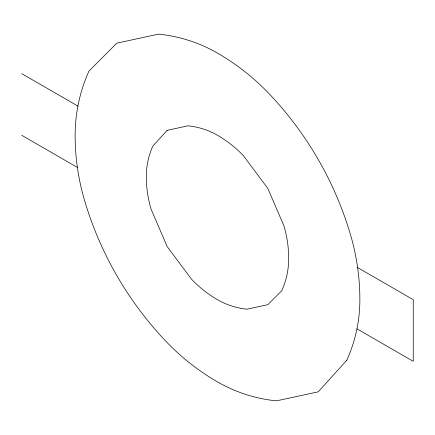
<?xml version="1.0" encoding="UTF-8"?>
<svg xmlns="http://www.w3.org/2000/svg" width="435" height="435" viewBox="0 0 435 435"><rect width="100%" height="100%" fill="white"/><g stroke="black" fill="none" stroke-linecap="round" stroke-linejoin="round"><path stroke-width="0.65" d="M21.75 73.662L78.055 106.167M357.608 267.568L413.25 299.693L413.25 361.338L356.945 328.833M21.75 135.307L77.392 167.431M167.165 130.321L152.848 146.127A73.45 73.45 0 0 0 146.318 176.403A115.036 115.036 0 0 0 151.086 209.17L167.165 246.558L191.503 279.183A115.036 115.036 0 0 0 217.5 299.693A73.45 73.45 0 0 0 246.982 309.176L267.835 304.679L281.749 290.743A77.99 77.99 0 0 0 288.682 258.597A115.036 115.036 0 0 0 283.914 225.83L267.835 188.442L243.497 155.817A115.036 115.036 0 0 0 217.5 135.307A73.45 73.45 0 0 0 188.018 125.824L167.165 130.321M346.804 360.245L318.164 391.859L276.47 400.852A146.899 146.899 0 0 1 217.5 381.887A230.066 230.066 0 0 1 165.507 340.866A347.57 347.57 0 0 1 84.667 200.845A230.066 230.066 0 0 1 75.135 135.307A155.98 155.98 0 0 1 89.006 71.014L116.836 43.141L158.53 34.147A146.899 146.899 0 0 1 217.5 53.114A230.066 230.066 0 0 1 269.493 94.134A347.57 347.57 0 0 1 350.333 234.155A230.066 230.066 0 0 1 359.865 299.693A146.899 146.899 0 0 1 346.804 360.245"/></g></svg>
